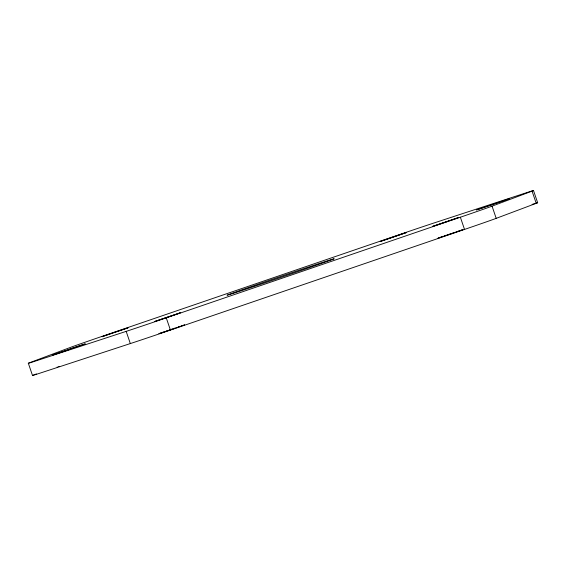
<?xml version="1.0" encoding="UTF-8"?>
<svg xmlns="http://www.w3.org/2000/svg" width="566" height="566" viewBox="0 0 566 566"><rect width="100%" height="100%" fill="white"/><g stroke="black" fill="none" stroke-linecap="round" stroke-linejoin="round"><path stroke-width="0.85" d="M476.579 209.901L509.131 198.829L476.593 209.908M57.102 367.065L57.407 367.03M158.798 333.685L159.06 333.657M184.233 325.082L184.608 324.919L184.261 325.011M36.436 373.935L33.939 374.876A42.995 0.375 -18.8 0 0 40.582 372.959L130.329 343.569A42.988 0.375 -18.8 0 0 170.423 330.077L464.523 229.428A42.988 0.375 -18.8 0 0 496.198 218.356L536.221 203.328L532.068 191.124A42.995 0.375 -18.8 0 0 525.411 193.048L435.671 222.431A42.988 0.375 -18.8 0 0 395.577 235.923L101.477 336.572A42.988 0.375 -18.8 0 0 69.802 347.644L29.779 362.665A42.995 0.375 -18.8 0 0 36.429 360.747L126.176 331.365A42.988 0.375 -18.8 0 0 166.27 317.866L460.37 217.217A42.988 0.375 -18.8 0 0 492.045 206.151L532.068 191.124M184.056 325.146L183.037 325.514M462.167 229.973L462.924 229.676L462.047 229.93M461.927 230.058L460.469 230.581M159.824 333.303L160.468 333.077M178.184 313.557L180.448 312.715L154.426 321.58L177.809 313.691M438.784 237.826L439.916 237.423M161.013 332.879L162.025 332.525M181.962 325.896L181.361 326.115M460.278 230.652L457.554 231.607M180.922 326.264L179.747 326.674M440.56 237.196L441.494 236.871M162.704 332.284L163.68 331.945M164.458 331.676L165.286 331.393M179.238 326.851L177.887 327.318M443.044 236.333L442.251 236.609M455.92 232.173L457.024 231.791M166.135 331.096L167.02 330.792M177.604 327.417L176.443 327.82M444.742 235.746L444.161 235.944M454.165 232.775L455.347 232.371M111.028 333.515L101.986 336.72L128.015 327.856L111.955 333.197M448.781 220.988L432.742 226.336L458.764 217.464L449.708 220.669M167.932 330.48L168.548 330.268M169.489 329.943L170.125 329.73M447.487 234.805L448.123 234.586M175.849 328.025L174.625 328.443M446.553 235.123L445.64 235.435M174.307 328.549L173.047 328.988M451.993 233.517L450.727 233.949M452.623 233.305L453.557 232.987M70.432 349.095L52.723 354.967L85.289 343.88L69.965 348.939M449.071 234.26L449.715 234.041M450.409 234.062L449.128 234.494M171.081 329.398L172.036 329.072M172.729 329.094L171.137 329.638M452.567 233.072L453.196 232.867M451.307 233.503L450.67 233.716M447.232 235.138L445.69 235.661M447.543 235.031L448.81 234.607M172.991 328.754L173.628 328.535M170.819 329.745L169.545 330.176M169.227 330.282L166.192 331.308M454.109 232.555L454.71 232.35M445.385 235.76L442.555 236.708M174.569 328.216L175.184 328.011M176.394 327.601L176.981 327.403M456.429 231.777L455.871 231.961M178.113 327.021L178.665 326.837M165.902 331.407L164.508 331.874M457.788 231.317L458.311 231.147M442.011 236.892L438.891 237.925M179.479 326.568L180.497 326.228M164.239 331.959L159.945 333.374M458.814 230.978L459.741 230.673M181.424 325.924L181.842 325.783M460.547 230.412L461.538 230.086M438.558 238.031L437.759 238.286M58.645 366.641L59.211 366.457M183.221 325.337L183.731 325.174M533.505 190.544L537.665 202.755M492.045 206.151L496.198 218.356M460.37 217.217L464.523 229.428M166.27 317.866L170.423 330.077M126.176 331.365L130.329 343.569M28.335 363.245L32.495 375.456M535.853 203.229A42.995 0.375 -18.8 0 1 536.221 203.328M532.082 204.432A42.995 0.375 -18.8 0 1 535.089 203.47M380.295 241.463L406.324 232.605L380.295 241.463M253.801 286.573A56.31 0.488 -18.8 0 0 334.223 258.761A56.31 0.488 -18.8 0 0 254.735 285.356A56.31 0.488 -18.8 0 0 253.801 286.573"/></g></svg>
